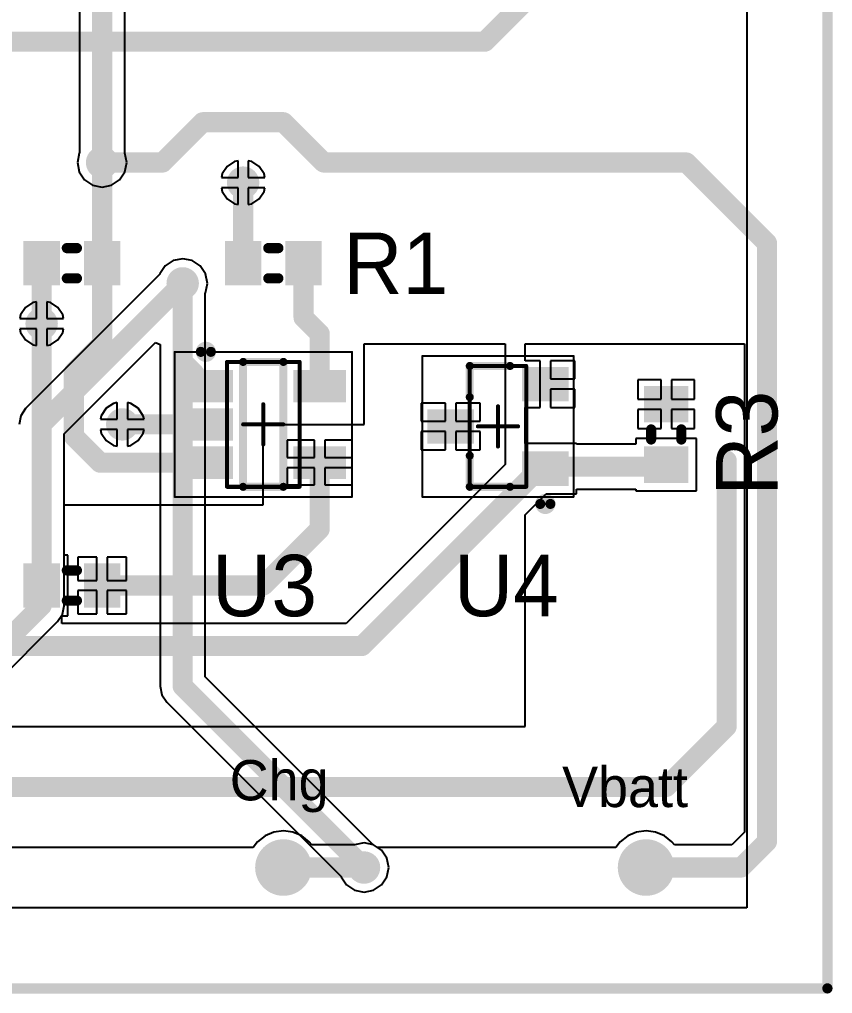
# Model space of a CAD drawing. Header units: millimetres. Extents: x -0.1 to 49.1, y -0.1 to 71.1.
# Drawn here: x 28.95 to 49.13, y -0.13 to 24.05 of the extents above; entities that cross this region are included whole.
import ezdxf

# ---------------------------------------------------------------- set-up
doc = ezdxf.new("R2010")
doc.units = ezdxf.units.MM
for name, color, linetype in [('BottomLayer', 5, 'Continuous'), ('BottomSolder', 6, 'Continuous'), ('Mechanical1', 6, 'Continuous'), ('Mechanical13', 56, 'Continuous'), ('Mechanical15', 56, 'Continuous'), ('MultiLayer', 9, 'Continuous'), ('TopLayer', 1, 'Continuous'), ('TopOverlay', 2, 'Continuous'), ('TopPaste', 8, 'Continuous'), ('TopSolder', 216, 'Continuous')]:
    doc.layers.add(name, color=color, linetype=linetype)

# ---------------------------------------------------------------- blocks, each defined once
blk = doc.blocks.new('_________41')
at = {"layer": 'TopLayer', "const_width": 0.6}
blk.add_lwpolyline([(-0.3, 0, 1), (0.3, 0, 1)], format="xyb", close=True, dxfattribs=at)
at = {"layer": 'TopPaste'}
blk.add_lwpolyline([(0, 0, 1), (0, 0, 1)], format="xyb", close=True, dxfattribs=at)
at = {"layer": 'TopSolder', "const_width": 0.702}
blk.add_lwpolyline([(-0.351, 0, 1), (0.351, 0, 1)], format="xyb", close=True, dxfattribs=at)
blk = doc.blocks.new('_________42')
at = {"layer": 'TopLayer', "const_width": 0.6}
blk.add_lwpolyline([(-0.3, 0, 1), (0.3, 0, 1)], format="xyb", close=True, dxfattribs=at)
at = {"layer": 'TopPaste'}
blk.add_lwpolyline([(0, 0, 1), (0, 0, 1)], format="xyb", close=True, dxfattribs=at)
at = {"layer": 'TopSolder', "const_width": 0.702}
blk.add_lwpolyline([(-0.351, 0, 1), (0.351, 0, 1)], format="xyb", close=True, dxfattribs=at)
blk = doc.blocks.new('SOT105P240X110_3N_43')
at = {"layer": 'Mechanical13', "const_width": 0.1}
for points in [[(-0.7, 1.5), (-0.7, -1.5)], [(0.7, 1.5), (-0.7, 1.5)], [(0.7, 1.5), (0.7, -1.5)], [(0.7, -1.5), (-0.7, -1.5)]]:
    blk.add_lwpolyline(points, dxfattribs=at)
at = {"layer": 'Mechanical13', "const_width": 0.05}
for points in [[(-0.725, 1.5, 1), (-0.675, 1.5, 1)], [(-0.725, 1.5, 1), (-0.675, 1.5, 1)], [(0.675, 1.5, 1), (0.725, 1.5, 1)], [(0.675, 1.5, 1), (0.725, 1.5, 1)], [(-0.725, -1.5, 1), (-0.675, -1.5, 1)], [(-0.725, -1.5, 1), (-0.675, -1.5, 1)], [(0.675, -1.5, 1), (0.725, -1.5, 1)], [(0.675, -1.5, 1), (0.725, -1.5, 1)]]:
    blk.add_lwpolyline(points, format="xyb", close=True, dxfattribs=at)
at = {"layer": 'Mechanical15'}
for points, const_width in [([(-1.875, 1.75), (-1.875, -1.75)], 0.05), ([(1.875, 1.75), (-1.875, 1.75)], 0.05), ([(1.875, 1.75), (1.875, -1.75)], 0.05), ([(0, 0.5), (0, -0.5)], 0.1), ([(0.5, 0), (-0.5, 0)], 0.1), ([(1.875, -1.75), (-1.875, -1.75)], 0.05)]:
    blk.add_lwpolyline(points, dxfattribs=dict(at, const_width=const_width))
for points, const_width in [([(-1.887, 1.75, 1), (-1.863, 1.75, 1)], 0.025), ([(-1.887, 1.75, 1), (-1.863, 1.75, 1)], 0.025), ([(1.863, 1.75, 1), (1.887, 1.75, 1)], 0.025), ([(1.863, 1.75, 1), (1.887, 1.75, 1)], 0.025), ([(-0.025, 0.5, 1), (0.025, 0.5, 1)], 0.05), ([(-0.525, 0, 1), (-0.475, 0, 1)], 0.05), ([(0.475, 0, 1), (0.525, 0, 1)], 0.05), ([(-0.025, -0.5, 1), (0.025, -0.5, 1)], 0.05), ([(-1.887, -1.75, 1), (-1.863, -1.75, 1)], 0.025), ([(-1.887, -1.75, 1), (-1.863, -1.75, 1)], 0.025), ([(1.863, -1.75, 1), (1.887, -1.75, 1)], 0.025), ([(1.863, -1.75, 1), (1.887, -1.75, 1)], 0.025)]:
    blk.add_lwpolyline(points, format="xyb", close=True, dxfattribs=dict(at, const_width=const_width))
at = {"layer": 'TopLayer'}
for points in [[(-0.7, 0.725), (-0.7, 1.375), (-1.65, 0.725), (-1.65, 1.375)], [(1.65, -0.325), (1.65, 0.325), (0.7, -0.325), (0.7, 0.325)], [(-0.7, -1.375), (-0.7, -0.725), (-1.65, -1.375), (-1.65, -0.725)]]:
    blk.add_solid(points, dxfattribs=at)
at = {"layer": 'TopOverlay'}
for points, const_width in [([(-1.05, 1.925, 1), (-1.3, 1.925, 1)], 0.25), ([(-1.362, 1.925, 1), (-1.238, 1.925, 1)], 0.125), ([(-1.112, 1.925, 1), (-0.987, 1.925, 1)], 0.125), ([(-0.35, 1.5, 1), (-0.25, 1.5, 1)], 0.1), ([(0.65, 1.5, 1), (0.75, 1.5, 1)], 0.1), ([(0.65, 1.5, 1), (0.75, 1.5, 1)], 0.1), ([(0.65, 0.725, 1), (0.75, 0.725, 1)], 0.1), ([(0.65, -0.725, 1), (0.75, -0.725, 1)], 0.1), ([(-0.35, -1.5, 1), (-0.25, -1.5, 1)], 0.1), ([(0.65, -1.5, 1), (0.75, -1.5, 1)], 0.1), ([(0.65, -1.5, 1), (0.75, -1.5, 1)], 0.1)]:
    blk.add_lwpolyline(points, format="xyb", close=True, dxfattribs=dict(at, const_width=const_width))
at = {"layer": 'TopOverlay', "const_width": 0.2}
for points in [[(0.7, 1.5), (-0.3, 1.5)], [(0.7, 1.5), (0.7, 0.725)], [(0.7, -0.725), (0.7, -1.5)], [(0.7, -1.5), (-0.3, -1.5)]]:
    blk.add_lwpolyline(points, dxfattribs=at)
at = {"layer": 'TopPaste'}
for points in [[(-0.7, 0.725), (-0.7, 1.375), (-1.65, 0.725), (-1.65, 1.375)], [(1.65, -0.325), (1.65, 0.325), (0.7, -0.325), (0.7, 0.325)], [(-0.7, -1.375), (-0.7, -0.725), (-1.65, -1.375), (-1.65, -0.725)]]:
    blk.add_solid(points, dxfattribs=at)
at = {"layer": 'TopSolder'}
for points in [[(-0.598, 0.623), (-0.598, 1.477), (-1.752, 0.623), (-1.752, 1.477)], [(1.752, -0.427), (1.752, 0.427), (0.598, -0.427), (0.598, 0.427)], [(-0.598, -1.477), (-0.598, -0.623), (-1.752, -1.477), (-1.752, -0.623)]]:
    blk.add_solid(points, dxfattribs=at)
blk = doc.blocks.new('SOT23127P600_8N_44')
at = {"layer": 'Mechanical13', "const_width": 0.1}
for points in [[(-0.9, 1.55), (0.9, 1.55)], [(-0.9, -1.55), (-0.9, 1.55)], [(0.9, -1.55), (0.9, 1.55)], [(-0.9, -1.55), (0.9, -1.55)]]:
    blk.add_lwpolyline(points, dxfattribs=at)
at = {"layer": 'Mechanical13', "const_width": 0.05}
for points in [[(-0.925, 1.55, 1), (-0.875, 1.55, 1)], [(-0.925, 1.55, 1), (-0.875, 1.55, 1)], [(0.875, 1.55, 1), (0.925, 1.55, 1)], [(0.875, 1.55, 1), (0.925, 1.55, 1)], [(-0.925, -1.55, 1), (-0.875, -1.55, 1)], [(-0.925, -1.55, 1), (-0.875, -1.55, 1)], [(0.875, -1.55, 1), (0.925, -1.55, 1)], [(0.875, -1.55, 1), (0.925, -1.55, 1)]]:
    blk.add_lwpolyline(points, format="xyb", close=True, dxfattribs=at)
at = {"layer": 'Mechanical15'}
for points, const_width in [([(-2.2, 1.8), (2.2, 1.8)], 0.05), ([(-2.2, -1.8), (-2.2, 1.8)], 0.05), ([(2.2, -1.8), (2.2, 1.8)], 0.05), ([(0, -0.5), (0, 0.5)], 0.1), ([(-0.5, 0), (0.5, 0)], 0.1), ([(-2.2, -1.8), (2.2, -1.8)], 0.05)]:
    blk.add_lwpolyline(points, dxfattribs=dict(at, const_width=const_width))
for points, const_width in [([(-2.213, 1.8, 1), (-2.188, 1.8, 1)], 0.025), ([(-2.213, 1.8, 1), (-2.188, 1.8, 1)], 0.025), ([(2.187, 1.8, 1), (2.212, 1.8, 1)], 0.025), ([(2.187, 1.8, 1), (2.212, 1.8, 1)], 0.025), ([(-0.025, 0.5, 1), (0.025, 0.5, 1)], 0.05), ([(-0.525, 0, 1), (-0.475, 0, 1)], 0.05), ([(0.475, 0, 1), (0.525, 0, 1)], 0.05), ([(-0.025, -0.5, 1), (0.025, -0.5, 1)], 0.05), ([(-2.213, -1.8, 1), (-2.188, -1.8, 1)], 0.025), ([(-2.213, -1.8, 1), (-2.188, -1.8, 1)], 0.025), ([(2.187, -1.8, 1), (2.212, -1.8, 1)], 0.025), ([(2.187, -1.8, 1), (2.212, -1.8, 1)], 0.025)]:
    blk.add_lwpolyline(points, format="xyb", close=True, dxfattribs=dict(at, const_width=const_width))
at = {"layer": 'TopLayer'}
for points in [[(-0.85, 0.65), (-0.85, 1.25), (-1.95, 0.65), (-1.95, 1.25)], [(1.95, 0.65), (1.95, 1.25), (0.85, 0.65), (0.85, 1.25)], [(-0.85, -0.3), (-0.85, 0.3), (-1.95, -0.3), (-1.95, 0.3)], [(-0.85, -1.25), (-0.85, -0.65), (-1.95, -1.25), (-1.95, -0.65)], [(1.95, -1.25), (1.95, -0.65), (0.85, -1.25), (0.85, -0.65)]]:
    blk.add_solid(points, dxfattribs=at)
at = {"layer": 'TopOverlay'}
for points, const_width in [([(-1.3, 1.8, 1), (-1.55, 1.8, 1)], 0.25), ([(-1.613, 1.8, 1), (-1.488, 1.8, 1)], 0.125), ([(-1.362, 1.8, 1), (-1.238, 1.8, 1)], 0.125), ([(-0.55, 1.55, 1), (-0.45, 1.55, 1)], 0.1), ([(-0.55, 1.55, 1), (-0.45, 1.55, 1)], 0.1), ([(0.45, 1.55, 1), (0.55, 1.55, 1)], 0.1), ([(0.45, 1.55, 1), (0.55, 1.55, 1)], 0.1), ([(-0.55, -1.55, 1), (-0.45, -1.55, 1)], 0.1), ([(-0.55, -1.55, 1), (-0.45, -1.55, 1)], 0.1), ([(0.45, -1.55, 1), (0.55, -1.55, 1)], 0.1), ([(0.45, -1.55, 1), (0.55, -1.55, 1)], 0.1)]:
    blk.add_lwpolyline(points, format="xyb", close=True, dxfattribs=dict(at, const_width=const_width))
at = {"layer": 'TopOverlay', "const_width": 0.2}
for points in [[(-0.5, -1.55), (-0.5, 1.55)], [(-0.5, 1.55), (0.5, 1.55)], [(0.5, -1.55), (0.5, 1.55)], [(-0.5, -1.55), (0.5, -1.55)]]:
    blk.add_lwpolyline(points, dxfattribs=at)
at = {"layer": 'TopPaste'}
for points in [[(-0.85, 0.65), (-0.85, 1.25), (-1.95, 0.65), (-1.95, 1.25)], [(1.95, 0.65), (1.95, 1.25), (0.85, 0.65), (0.85, 1.25)], [(-0.85, -0.3), (-0.85, 0.3), (-1.95, -0.3), (-1.95, 0.3)], [(-0.85, -1.25), (-0.85, -0.65), (-1.95, -1.25), (-1.95, -0.65)], [(1.95, -1.25), (1.95, -0.65), (0.85, -1.25), (0.85, -0.65)]]:
    blk.add_solid(points, dxfattribs=at)
at = {"layer": 'TopSolder'}
for points in [[(-0.748, 0.548), (-0.748, 1.352), (-2.052, 0.548), (-2.052, 1.352)], [(2.052, 0.548), (2.052, 1.352), (0.748, 0.548), (0.748, 1.352)], [(-0.748, -0.402), (-0.748, 0.402), (-2.052, -0.402), (-2.052, 0.402)], [(-0.748, -1.352), (-0.748, -0.548), (-2.052, -1.352), (-2.052, -0.548)], [(2.052, -1.352), (2.052, -0.548), (0.748, -1.352), (0.748, -0.548)]]:
    blk.add_solid(points, dxfattribs=at)
blk = doc.blocks.new('R___0603__1608_________49')
at = {"layer": 'TopLayer'}
for points in [[(-0.35, -0.45), (0.35, -0.45), (-0.35, 0.45), (0.35, 0.45)], [(1.15, -0.45), (1.85, -0.45), (1.15, 0.45), (1.85, 0.45)]]:
    blk.add_solid(points, dxfattribs=at)
at = {"layer": 'TopOverlay', "const_width": 0.254}
for points in [[(0.875, 0.375), (0.625, 0.375)], [(0.875, -0.375), (0.625, -0.375)]]:
    blk.add_lwpolyline(points, dxfattribs=at)
at = {"layer": 'TopOverlay', "const_width": 0.127}
for points in [[(0.562, 0.375, 1), (0.689, 0.375, 1)], [(0.811, 0.375, 1), (0.938, 0.375, 1)], [(0.562, -0.375, 1), (0.689, -0.375, 1)], [(0.811, -0.375, 1), (0.938, -0.375, 1)]]:
    blk.add_lwpolyline(points, format="xyb", close=True, dxfattribs=at)
at = {"layer": 'TopPaste'}
for points in [[(-0.35, -0.45), (0.35, -0.45), (-0.35, 0.45), (0.35, 0.45)], [(1.15, -0.45), (1.85, -0.45), (1.15, 0.45), (1.85, 0.45)]]:
    blk.add_solid(points, dxfattribs=at)
at = {"layer": 'TopSolder'}
for points in [[(-0.452, -0.552), (0.452, -0.552), (-0.452, 0.552), (0.452, 0.552)], [(1.048, -0.552), (1.952, -0.552), (1.048, 0.552), (1.952, 0.552)]]:
    blk.add_solid(points, dxfattribs=at)
blk = doc.blocks.new('R___0603__1608_________51')
at = {"layer": 'TopLayer'}
for points in [[(-0.35, -0.45), (0.35, -0.45), (-0.35, 0.45), (0.35, 0.45)], [(1.15, -0.45), (1.85, -0.45), (1.15, 0.45), (1.85, 0.45)]]:
    blk.add_solid(points, dxfattribs=at)
at = {"layer": 'TopOverlay', "const_width": 0.254}
for points in [[(0.875, 0.375), (0.625, 0.375)], [(0.875, -0.375), (0.625, -0.375)]]:
    blk.add_lwpolyline(points, dxfattribs=at)
at = {"layer": 'TopOverlay', "const_width": 0.127}
for points in [[(0.562, 0.375, 1), (0.689, 0.375, 1)], [(0.811, 0.375, 1), (0.938, 0.375, 1)], [(0.562, -0.375, 1), (0.689, -0.375, 1)], [(0.811, -0.375, 1), (0.938, -0.375, 1)]]:
    blk.add_lwpolyline(points, format="xyb", close=True, dxfattribs=at)
at = {"layer": 'TopPaste'}
for points in [[(-0.35, -0.45), (0.35, -0.45), (-0.35, 0.45), (0.35, 0.45)], [(1.15, -0.45), (1.85, -0.45), (1.15, 0.45), (1.85, 0.45)]]:
    blk.add_solid(points, dxfattribs=at)
at = {"layer": 'TopSolder'}
for points in [[(-0.452, -0.552), (0.452, -0.552), (-0.452, 0.552), (0.452, 0.552)], [(1.048, -0.552), (1.952, -0.552), (1.048, 0.552), (1.952, 0.552)]]:
    blk.add_solid(points, dxfattribs=at)
blk = doc.blocks.new('C___0603__1608_________59')
at = {"layer": 'TopLayer'}
for points in [[(-0.35, -0.45), (0.35, -0.45), (-0.35, 0.45), (0.35, 0.45)], [(1.15, -0.45), (1.85, -0.45), (1.15, 0.45), (1.85, 0.45)]]:
    blk.add_solid(points, dxfattribs=at)
at = {"layer": 'TopOverlay', "const_width": 0.254}
for points in [[(0.625, 0.375), (0.875, 0.375)], [(0.625, -0.375), (0.875, -0.375)]]:
    blk.add_lwpolyline(points, dxfattribs=at)
at = {"layer": 'TopOverlay', "const_width": 0.127}
for points in [[(0.562, 0.375, 1), (0.689, 0.375, 1)], [(0.811, 0.375, 1), (0.938, 0.375, 1)], [(0.562, -0.375, 1), (0.689, -0.375, 1)], [(0.811, -0.375, 1), (0.938, -0.375, 1)]]:
    blk.add_lwpolyline(points, format="xyb", close=True, dxfattribs=at)
at = {"layer": 'TopPaste'}
for points in [[(-0.35, -0.45), (0.35, -0.45), (-0.35, 0.45), (0.35, 0.45)], [(1.15, -0.45), (1.85, -0.45), (1.15, 0.45), (1.85, 0.45)]]:
    blk.add_solid(points, dxfattribs=at)
at = {"layer": 'TopSolder'}
for points in [[(-0.452, -0.552), (0.452, -0.552), (-0.452, 0.552), (0.452, 0.552)], [(1.048, -0.552), (1.952, -0.552), (1.048, 0.552), (1.952, 0.552)]]:
    blk.add_solid(points, dxfattribs=at)
blk = doc.blocks.new('C___0603__1608_________60')
at = {"layer": 'TopLayer'}
for points in [[(-0.35, -0.45), (0.35, -0.45), (-0.35, 0.45), (0.35, 0.45)], [(1.15, -0.45), (1.85, -0.45), (1.15, 0.45), (1.85, 0.45)]]:
    blk.add_solid(points, dxfattribs=at)
at = {"layer": 'TopOverlay', "const_width": 0.254}
for points in [[(0.625, 0.375), (0.875, 0.375)], [(0.625, -0.375), (0.875, -0.375)]]:
    blk.add_lwpolyline(points, dxfattribs=at)
at = {"layer": 'TopOverlay', "const_width": 0.127}
for points in [[(0.562, 0.375, 1), (0.689, 0.375, 1)], [(0.811, 0.375, 1), (0.938, 0.375, 1)], [(0.562, -0.375, 1), (0.689, -0.375, 1)], [(0.811, -0.375, 1), (0.938, -0.375, 1)]]:
    blk.add_lwpolyline(points, format="xyb", close=True, dxfattribs=at)
at = {"layer": 'TopPaste'}
for points in [[(-0.35, -0.45), (0.35, -0.45), (-0.35, 0.45), (0.35, 0.45)], [(1.15, -0.45), (1.85, -0.45), (1.15, 0.45), (1.85, 0.45)]]:
    blk.add_solid(points, dxfattribs=at)
at = {"layer": 'TopSolder'}
for points in [[(-0.452, -0.552), (0.452, -0.552), (-0.452, 0.552), (0.452, 0.552)], [(1.048, -0.552), (1.952, -0.552), (1.048, 0.552), (1.952, 0.552)]]:
    blk.add_solid(points, dxfattribs=at)

msp = doc.modelspace()

# ---------------------------------------------------------------- linework, layer by layer
at = {"layer": 'BottomLayer'}
for p, q in [((47, 61.95), (47, 2)), ((30.439, 35.259), (30.439, 20.741)), ((31.561, 20.741), (31.561, 35.259)), ((30.435, 20.734), (30.388, 20.5)), ((30.439, 20.741), (30.435, 20.734)), ((31.565, 20.734), (31.561, 20.741)), ((31.612, 20.5), (31.565, 20.734)), ((30.388, 20.5), (30.435, 20.266)), ((31.565, 20.266), (31.612, 20.5)), ((34.101, 20.399), (33.978, 20.216)), ((34.284, 20.522), (34.101, 20.399)), ((34.373, 20.54), (34.284, 20.522)), ((34.373, 20.127), (34.373, 20.54)), ((34.716, 20.522), (34.627, 20.54)), ((34.627, 20.54), (34.627, 20.127)), ((34.899, 20.399), (34.716, 20.522)), ((35.022, 20.216), (34.899, 20.399)), ((30.435, 20.266), (30.567, 20.067)), ((30.567, 20.067), (30.766, 19.935)), ((31.234, 19.935), (31.433, 20.067)), ((31.433, 20.067), (31.565, 20.266)), ((33.978, 20.216), (33.96, 20.127)), ((33.96, 20.127), (34.373, 20.127)), ((34.627, 20.127), (35.04, 20.127)), ((35.04, 20.127), (35.022, 20.216)), ((30.766, 19.935), (31, 19.888)), ((31, 19.888), (31.234, 19.935)), ((34.373, 19.873), (33.96, 19.873)), ((33.96, 19.873), (33.978, 19.784)), ((34.373, 19.46), (34.373, 19.873)), ((35.04, 19.873), (34.627, 19.873)), ((34.627, 19.873), (34.627, 19.46)), ((35.022, 19.784), (35.04, 19.873)), ((33.978, 19.784), (34.101, 19.601)), ((34.101, 19.601), (34.284, 19.478)), ((34.716, 19.478), (34.899, 19.601)), ((34.899, 19.601), (35.022, 19.784)), ((34.284, 19.478), (34.373, 19.46)), ((34.627, 19.46), (34.716, 19.478)), ((32.567, 17.933), (32.435, 17.734)), ((32.766, 18.065), (32.567, 17.933)), ((33, 18.112), (32.766, 18.065)), ((33.234, 18.065), (33, 18.112)), ((33.433, 17.933), (33.234, 18.065)), ((33.565, 17.734), (33.433, 17.933)), ((32.433, 17.726), (29.103, 14.397)), ((32.435, 17.734), (32.433, 17.726)), ((33.612, 17.5), (33.565, 17.734)), ((33.565, 17.266), (33.612, 17.5)), ((33.561, 17.259), (33.565, 17.266)), ((33.561, 7.732), (33.561, 17.259)), ((29.284, 17.022), (29.101, 16.899)), ((29.373, 17.04), (29.284, 17.022)), ((29.373, 16.627), (29.373, 17.04)), ((29.716, 17.022), (29.627, 17.04)), ((29.627, 17.04), (29.627, 16.627)), ((29.899, 16.899), (29.716, 17.022)), ((28.978, 16.716), (28.96, 16.627)), ((29.101, 16.899), (28.978, 16.716)), ((30.022, 16.716), (29.899, 16.899)), ((30.04, 16.627), (30.022, 16.716)), ((28.96, 16.627), (29.373, 16.627)), ((29.627, 16.627), (30.04, 16.627)), ((29.373, 16.373), (28.96, 16.373)), ((28.96, 16.373), (28.978, 16.284)), ((28.978, 16.284), (29.101, 16.101)), ((29.373, 15.96), (29.373, 16.373)), ((30.04, 16.373), (29.627, 16.373)), ((29.627, 16.373), (29.627, 15.96)), ((29.899, 16.101), (30.022, 16.284)), ((30.022, 16.284), (30.04, 16.373)), ((29.101, 16.101), (29.284, 15.978)), ((29.284, 15.978), (29.373, 15.96)), ((29.627, 15.96), (29.716, 15.978)), ((29.716, 15.978), (29.899, 16.101)), ((30.061, 13.768), (32.322, 16.029)), ((32.322, 16.029), (32.439, 15.98)), ((32.439, 15.98), (32.439, 7.5)), ((31.284, 14.522), (31.101, 14.399)), ((31.373, 14.54), (31.284, 14.522)), ((31.373, 14.127), (31.373, 14.54)), ((31.716, 14.522), (31.627, 14.54)), ((31.627, 14.54), (31.627, 14.127)), ((31.899, 14.399), (31.716, 14.522)), ((29.103, 14.397), (28.982, 14.215)), ((31.101, 14.399), (30.978, 14.216)), ((32.022, 14.216), (31.899, 14.399)), ((28.982, 14.215), (28.939, 14)), ((30.978, 14.216), (30.96, 14.127)), ((30.96, 14.127), (31.373, 14.127)), ((31.627, 14.127), (32.04, 14.127)), ((32.04, 14.127), (32.022, 14.216)), ((31.373, 13.873), (30.96, 13.873)), ((30.96, 13.873), (30.978, 13.784)), ((30.978, 13.784), (31.101, 13.601)), ((31.373, 13.46), (31.373, 13.873)), ((32.04, 13.873), (31.627, 13.873)), ((31.627, 13.873), (31.627, 13.46)), ((31.899, 13.601), (32.022, 13.784)), ((32.022, 13.784), (32.04, 13.873)), ((30.061, 9.5), (30.061, 13.768)), ((31.101, 13.601), (31.284, 13.478)), ((31.716, 13.478), (31.899, 13.601)), ((31.284, 13.478), (31.373, 13.46)), ((31.627, 13.46), (31.716, 13.478)), ((30.018, 9.285), (30.061, 9.5)), ((29.897, 9.103), (30.018, 9.285)), ((27.897, 7.103), (29.897, 9.103)), ((32.439, 7.5), (32.482, 7.285)), ((37.726, 3.567), (33.561, 7.732)), ((32.482, 7.285), (32.603, 7.103)), ((32.603, 7.103), (36.933, 2.774)), ((37.734, 3.565), (37.726, 3.567)), ((37.933, 3.433), (37.734, 3.565)), ((38.065, 3.234), (37.933, 3.433)), ((38.112, 3), (38.065, 3.234)), ((38.065, 2.766), (38.112, 3)), ((36.933, 2.774), (36.935, 2.766)), ((36.935, 2.766), (37.067, 2.567)), ((37.933, 2.567), (38.065, 2.766)), ((37.067, 2.567), (37.266, 2.435)), ((37.266, 2.435), (37.5, 2.388)), ((37.5, 2.388), (37.734, 2.435)), ((37.734, 2.435), (37.933, 2.567)), ((47, 2), (2, 2))]:
    msp.add_line(p, q, dxfattribs=at)
at = {"layer": 'BottomLayer', "const_width": 0.5}
for points in [[(31, 20.5), (31, 35.5)], [(29.5, 14), (33, 17.5)], [(33, 7.5), (33, 17.5)], [(29.5, 9.5), (29.5, 14)], [(27.5, 7.5), (29.5, 9.5)], [(33, 7.5), (37.5, 3)]]:
    msp.add_lwpolyline(points, dxfattribs=at)
at = {"layer": 'BottomLayer'}
for points, const_width in [([(30.85, 20.5, 1), (31.15, 20.5, 1)], 0.3), ([(30.875, 20.5, 1), (31.125, 20.5, 1)], 0.25), ([(34.35, 20, 1), (34.65, 20, 1)], 0.3), ([(32.85, 17.5, 1), (33.15, 17.5, 1)], 0.3), ([(32.875, 17.5, 1), (33.125, 17.5, 1)], 0.25), ([(32.875, 17.5, 1), (33.125, 17.5, 1)], 0.25), ([(29.35, 16.5, 1), (29.65, 16.5, 1)], 0.3), ([(31.35, 14, 1), (31.65, 14, 1)], 0.3), ([(29.375, 14, 1), (29.625, 14, 1)], 0.25), ([(29.375, 14, 1), (29.625, 14, 1)], 0.25), ([(29.375, 9.5, 1), (29.625, 9.5, 1)], 0.25), ([(29.375, 9.5, 1), (29.625, 9.5, 1)], 0.25), ([(32.875, 7.5, 1), (33.125, 7.5, 1)], 0.25), ([(32.875, 7.5, 1), (33.125, 7.5, 1)], 0.25), ([(37.35, 3, 1), (37.65, 3, 1)], 0.3), ([(37.375, 3, 1), (37.625, 3, 1)], 0.25)]:
    msp.add_lwpolyline(points, format="xyb", close=True, dxfattribs=dict(at, const_width=const_width))
at = {"layer": 'BottomSolder', "const_width": 0.402}
for points in [[(30.799, 20.5, 1), (31.201, 20.5, 1)], [(34.299, 20, 1), (34.701, 20, 1)], [(32.799, 17.5, 1), (33.201, 17.5, 1)], [(29.299, 16.5, 1), (29.701, 16.5, 1)], [(31.299, 14, 1), (31.701, 14, 1)], [(37.299, 3, 1), (37.701, 3, 1)]]:
    msp.add_lwpolyline(points, format="xyb", close=True, dxfattribs=at)
at = {"layer": 'Mechanical1', "const_width": 0.254}
for points in [[(49, 0), (49, 56)], [(0, 0), (49, 0)]]:
    msp.add_lwpolyline(points, dxfattribs=at)
at = {"layer": 'Mechanical1', "const_width": 0.127}
msp.add_lwpolyline([(48.937, 0, 1), (49.064, 0, 1)], format="xyb", close=True, dxfattribs=at)
msp.add_lwpolyline([(48.937, 0, 1), (49.064, 0, 1)], format="xyb", close=True, dxfattribs=at)
at = {"layer": 'MultiLayer', "const_width": 0.3}
for points in [[(30.85, 20.5, 1), (31.15, 20.5, 1)], [(34.35, 20, 1), (34.65, 20, 1)], [(32.85, 17.5, 1), (33.15, 17.5, 1)], [(29.35, 16.5, 1), (29.65, 16.5, 1)], [(31.35, 14, 1), (31.65, 14, 1)], [(37.35, 3, 1), (37.65, 3, 1)]]:
    msp.add_lwpolyline(points, format="xyb", close=True, dxfattribs=at)
at = {"layer": 'TopLayer'}
for p, q in [((37.5, 14), (37.5, 16)), ((37.5, 16), (41, 16)), ((41, 16), (41, 13)), ((41.5, 15.579), (41.5, 16)), ((41.5, 16), (46.939, 16)), ((46.939, 16), (46.939, 3.875)), ((41.873, 15.579), (41.5, 15.579)), ((41.873, 15), (41.873, 15.579)), ((42.729, 15.579), (42.127, 15.579)), ((42.127, 15.579), (42.127, 15.127)), ((42.729, 15.127), (42.729, 15.579)), ((41.873, 14.421), (41.873, 15)), ((42.127, 15.127), (42.729, 15.127)), ((44.873, 15.104), (44.296, 15.104)), ((44.296, 15.104), (44.296, 14.627)), ((44.873, 14.627), (44.873, 15.104)), ((45.704, 15.104), (45.127, 15.104)), ((45.127, 15.104), (45.127, 14.627)), ((45.704, 14.627), (45.704, 15.104)), ((42.729, 14.873), (42.127, 14.873)), ((42.127, 14.873), (42.127, 14.421)), ((42.729, 14.421), (42.729, 14.873)), ((39.523, 14.529), (38.921, 14.529)), ((38.921, 14.529), (38.921, 14.077)), ((39.523, 14.077), (39.523, 14.529)), ((40.379, 14.529), (39.777, 14.529)), ((39.777, 14.529), (39.777, 14.077)), ((40.379, 14.077), (40.379, 14.529)), ((44.296, 14.627), (44.873, 14.627)), ((45.127, 14.627), (45.704, 14.627)), ((41.5, 13.525), (41.5, 14.421)), ((41.5, 14.421), (41.873, 14.421)), ((42.127, 14.421), (42.729, 14.421)), ((44.873, 14.373), (44.296, 14.373)), ((44.296, 14.373), (44.296, 13.896)), ((44.873, 13.896), (44.873, 14.373)), ((45.704, 14.373), (45.127, 14.373)), ((45.127, 14.373), (45.127, 13.896)), ((45.704, 13.896), (45.704, 14.373)), ((38.921, 14.077), (39.523, 14.077)), ((39.777, 14.077), (40.379, 14.077)), ((35, 12), (35, 14)), ((35, 14), (37.5, 14)), ((39.523, 13.823), (38.921, 13.823)), ((38.921, 13.823), (38.921, 13.371)), ((39.523, 13.371), (39.523, 13.823)), ((40.379, 13.823), (39.777, 13.823)), ((39.777, 13.823), (39.777, 13.371)), ((40.379, 13.371), (40.379, 13.823)), ((44.296, 13.896), (44.873, 13.896)), ((45.127, 13.896), (45.704, 13.896)), ((36.273, 13.604), (35.596, 13.604)), ((35.596, 13.604), (35.596, 13.177)), ((36.273, 13.177), (36.273, 13.604)), ((37.204, 13.604), (36.527, 13.604)), ((36.527, 13.604), (36.527, 13.177)), ((37.204, 13.177), (37.204, 13.604)), ((45.75, 13.65), (44.25, 13.65)), ((44.25, 13.65), (44.25, 13.511)), ((45.75, 12.35), (45.75, 13.65)), ((38.921, 13.371), (39.523, 13.371)), ((39.777, 13.371), (40.379, 13.371)), ((42.775, 13.525), (41.5, 13.525)), ((42.775, 13.511), (42.775, 13.525)), ((44.25, 13.511), (42.775, 13.511)), ((35.596, 13.177), (36.273, 13.177)), ((36.527, 13.177), (37.204, 13.177)), ((36.273, 12.923), (35.596, 12.923)), ((35.596, 12.923), (35.596, 12.496)), ((36.273, 12.496), (36.273, 12.923)), ((37.204, 12.923), (36.527, 12.923)), ((36.527, 12.923), (36.527, 12.496)), ((41, 13), (37.061, 9.061)), ((37.204, 12.496), (37.204, 12.923)), ((35.596, 12.496), (36.273, 12.496)), ((36.527, 12.496), (37.204, 12.496)), ((42.775, 12.275), (42.775, 12.389)), ((42.775, 12.389), (44.25, 12.389)), ((44.25, 12.389), (44.25, 12.35)), ((44.25, 12.35), (45.75, 12.35)), ((41.5, 11.757), (42.018, 12.275)), ((42.018, 12.275), (42.775, 12.275)), ((30.061, 10.75), (30.061, 12)), ((30.061, 12), (35, 12)), ((41.5, 6.5), (41.5, 11.757)), ((30.15, 10.75), (30.061, 10.75)), ((30.15, 9.25), (30.15, 10.75)), ((30.873, 10.704), (30.396, 10.704)), ((30.396, 10.704), (30.396, 10.127)), ((30.873, 10.127), (30.873, 10.704)), ((31.604, 10.704), (31.127, 10.704)), ((31.127, 10.704), (31.127, 10.127)), ((31.604, 10.127), (31.604, 10.704)), ((30.396, 10.127), (30.873, 10.127)), ((31.127, 10.127), (31.604, 10.127)), ((30.873, 9.873), (30.396, 9.873)), ((30.396, 9.873), (30.396, 9.296)), ((30.873, 9.296), (30.873, 9.873)), ((31.604, 9.873), (31.127, 9.873)), ((31.127, 9.873), (31.127, 9.296)), ((31.604, 9.296), (31.604, 9.873)), ((30, 9.061), (30, 9.25)), ((30, 9.25), (30.15, 9.25)), ((30.396, 9.296), (30.873, 9.296)), ((31.127, 9.296), (31.604, 9.296)), ((37.061, 9.061), (30, 9.061)), ((20.385, 6.5), (41.5, 6.5)), ((35.265, 3.877), (35.046, 3.786)), ((35.5, 3.908), (35.265, 3.877)), ((35.735, 3.877), (35.5, 3.908)), ((35.954, 3.786), (35.735, 3.877)), ((44.265, 3.877), (44.046, 3.786)), ((44.5, 3.908), (44.265, 3.877)), ((44.735, 3.877), (44.5, 3.908)), ((44.954, 3.786), (44.735, 3.877)), ((46.939, 3.875), (46.625, 3.561)), ((34.858, 3.642), (34.749, 3.5)), ((35.046, 3.786), (34.858, 3.642)), ((36.142, 3.642), (35.954, 3.786)), ((36.204, 3.561), (36.142, 3.642)), ((43.858, 3.642), (43.749, 3.5)), ((44.046, 3.786), (43.858, 3.642)), ((45.142, 3.642), (44.954, 3.786)), ((45.204, 3.561), (45.142, 3.642)), ((34.749, 3.5), (28.355, 3.5)), ((37.259, 3.561), (36.204, 3.561)), ((37.266, 3.565), (37.259, 3.561)), ((37.5, 3.612), (37.266, 3.565)), ((37.734, 3.565), (37.5, 3.612)), ((37.832, 3.5), (37.734, 3.565)), ((43.749, 3.5), (37.832, 3.5)), ((46.625, 3.561), (45.204, 3.561))]:
    msp.add_line(p, q, dxfattribs=at)
at = {"layer": 'TopLayer', "const_width": 0.5}
for points in [[(40.5, 23.5), (43.5, 26.5)], [(26.04, 23.5), (40.5, 23.5)], [(32.5, 20.5), (33.5, 21.5)], [(33.5, 21.5), (35.5, 21.5)], [(35.5, 21.5), (36.5, 20.5)], [(31, 20.5), (32.5, 20.5)], [(31, 18), (31, 20.5)], [(36.5, 20.5), (45.5, 20.5)], [(45.5, 20.5), (47.5, 18.5)], [(34.5, 18), (34.5, 20)], [(47.5, 3.643), (47.5, 18.5)], [(29.5, 10), (29.5, 18)], [(31, 16), (31, 18)], [(36, 16.65), (36, 18)], [(33, 15.55), (33, 17.5)], [(36, 16.65), (36.4, 16.25)], [(36.4, 14.95), (36.4, 16.25)], [(30.3, 15.3), (31, 16)], [(33, 15.55), (33.3, 15.25)], [(30.3, 13.7), (30.3, 15.3)], [(33.3, 15), (33.3, 15.25)], [(33.3, 15), (33.35, 14.95)], [(33.35, 14.95), (33.6, 14.95)], [(45, 14.5), (45.1, 14.5)], [(31.5, 14), (33.6, 14)], [(39.575, 13.875), (39.65, 13.95)], [(30.3, 13.7), (30.95, 13.05)], [(30.95, 13.05), (33.6, 13.05)], [(36.4, 11.4), (36.4, 13.05)], [(46.5, 6.5), (46.5, 13.1)], [(37.45, 8.5), (41.85, 12.9)], [(41.85, 12.9), (42, 12.9)], [(42, 12.9), (42.05, 12.95)], [(42.05, 12.95), (44.95, 12.95)], [(44.95, 12.95), (45, 13)], [(35, 10), (36.4, 11.4)], [(31, 10), (35, 10)], [(27.5, 8.5), (37.45, 8.5)], [(45, 5), (46.5, 6.5)], [(20.24, 5), (45, 5)], [(46.857, 3), (47.5, 3.643)], [(35.5, 3), (37.5, 3)], [(44.5, 3), (46.857, 3)]]:
    msp.add_lwpolyline(points, dxfattribs=at)
at = {"layer": 'TopLayer'}
for points, const_width in [([(40.375, 23.5, 1), (40.625, 23.5, 1)], 0.25), ([(40.375, 23.5, 1), (40.625, 23.5, 1)], 0.25), ([(33.375, 21.5, 1), (33.625, 21.5, 1)], 0.25), ([(33.375, 21.5, 1), (33.625, 21.5, 1)], 0.25), ([(35.375, 21.5, 1), (35.625, 21.5, 1)], 0.25), ([(35.375, 21.5, 1), (35.625, 21.5, 1)], 0.25), ([(30.85, 20.5, 1), (31.15, 20.5, 1)], 0.3), ([(30.875, 20.5, 1), (31.125, 20.5, 1)], 0.25), ([(30.875, 20.5, 1), (31.125, 20.5, 1)], 0.25), ([(32.375, 20.5, 1), (32.625, 20.5, 1)], 0.25), ([(32.375, 20.5, 1), (32.625, 20.5, 1)], 0.25), ([(36.375, 20.5, 1), (36.625, 20.5, 1)], 0.25), ([(36.375, 20.5, 1), (36.625, 20.5, 1)], 0.25), ([(45.375, 20.5, 1), (45.625, 20.5, 1)], 0.25), ([(45.375, 20.5, 1), (45.625, 20.5, 1)], 0.25), ([(34.35, 20, 1), (34.65, 20, 1)], 0.3), ([(34.375, 20, 1), (34.625, 20, 1)], 0.25), ([(47.375, 18.5, 1), (47.625, 18.5, 1)], 0.25), ([(47.375, 18.5, 1), (47.625, 18.5, 1)], 0.25), ([(29.375, 18, 1), (29.625, 18, 1)], 0.25), ([(30.875, 18, 1), (31.125, 18, 1)], 0.25), ([(30.875, 18, 1), (31.125, 18, 1)], 0.25), ([(34.375, 18, 1), (34.625, 18, 1)], 0.25), ([(35.875, 18, 1), (36.125, 18, 1)], 0.25), ([(32.85, 17.5, 1), (33.15, 17.5, 1)], 0.3), ([(32.875, 17.5, 1), (33.125, 17.5, 1)], 0.25), ([(29.35, 16.5, 1), (29.65, 16.5, 1)], 0.3), ([(35.875, 16.65, 1), (36.125, 16.65, 1)], 0.25), ([(35.875, 16.65, 1), (36.125, 16.65, 1)], 0.25), ([(36.275, 16.25, 1), (36.525, 16.25, 1)], 0.25), ([(36.275, 16.25, 1), (36.525, 16.25, 1)], 0.25), ([(30.875, 16, 1), (31.125, 16, 1)], 0.25), ([(30.875, 16, 1), (31.125, 16, 1)], 0.25), ([(32.875, 15.55, 1), (33.125, 15.55, 1)], 0.25), ([(32.875, 15.55, 1), (33.125, 15.55, 1)], 0.25), ([(30.175, 15.3, 1), (30.425, 15.3, 1)], 0.25), ([(30.175, 15.3, 1), (30.425, 15.3, 1)], 0.25), ([(33.175, 15.25, 1), (33.425, 15.25, 1)], 0.25), ([(33.175, 15.25, 1), (33.425, 15.25, 1)], 0.25), ([(33.175, 15, 1), (33.425, 15, 1)], 0.25), ([(33.175, 15, 1), (33.425, 15, 1)], 0.25), ([(33.225, 14.95, 1), (33.475, 14.95, 1)], 0.25), ([(33.225, 14.95, 1), (33.475, 14.95, 1)], 0.25), ([(33.475, 14.95, 1), (33.725, 14.95, 1)], 0.25), ([(36.275, 14.95, 1), (36.525, 14.95, 1)], 0.25), ([(44.875, 14.5, 1), (45.125, 14.5, 1)], 0.25), ([(44.975, 14.5, 1), (45.225, 14.5, 1)], 0.25), ([(31.35, 14, 1), (31.65, 14, 1)], 0.3), ([(31.375, 14, 1), (31.625, 14, 1)], 0.25), ([(33.475, 14, 1), (33.725, 14, 1)], 0.25), ([(39.45, 13.875, 1), (39.7, 13.875, 1)], 0.25), ([(39.525, 13.95, 1), (39.775, 13.95, 1)], 0.25), ([(30.175, 13.7, 1), (30.425, 13.7, 1)], 0.25), ([(30.175, 13.7, 1), (30.425, 13.7, 1)], 0.25), ([(30.825, 13.05, 1), (31.075, 13.05, 1)], 0.25), ([(30.825, 13.05, 1), (31.075, 13.05, 1)], 0.25), ([(33.475, 13.05, 1), (33.725, 13.05, 1)], 0.25), ([(36.275, 13.05, 1), (36.525, 13.05, 1)], 0.25), ([(46.375, 13.1, 1), (46.625, 13.1, 1)], 0.25), ([(41.725, 12.9, 1), (41.975, 12.9, 1)], 0.25), ([(41.725, 12.9, 1), (41.975, 12.9, 1)], 0.25), ([(41.875, 12.9, 1), (42.125, 12.9, 1)], 0.25), ([(41.875, 12.9, 1), (42.125, 12.9, 1)], 0.25), ([(41.925, 12.95, 1), (42.175, 12.95, 1)], 0.25), ([(41.925, 12.95, 1), (42.175, 12.95, 1)], 0.25), ([(44.825, 12.95, 1), (45.075, 12.95, 1)], 0.25), ([(44.825, 12.95, 1), (45.075, 12.95, 1)], 0.25), ([(44.875, 13, 1), (45.125, 13, 1)], 0.25), ([(36.275, 11.4, 1), (36.525, 11.4, 1)], 0.25), ([(36.275, 11.4, 1), (36.525, 11.4, 1)], 0.25), ([(29.375, 10, 1), (29.625, 10, 1)], 0.25), ([(30.875, 10, 1), (31.125, 10, 1)], 0.25), ([(34.875, 10, 1), (35.125, 10, 1)], 0.25), ([(34.875, 10, 1), (35.125, 10, 1)], 0.25), ([(37.325, 8.5, 1), (37.575, 8.5, 1)], 0.25), ([(37.325, 8.5, 1), (37.575, 8.5, 1)], 0.25), ([(46.375, 6.5, 1), (46.625, 6.5, 1)], 0.25), ([(46.375, 6.5, 1), (46.625, 6.5, 1)], 0.25), ([(44.875, 5, 1), (45.125, 5, 1)], 0.25), ([(44.875, 5, 1), (45.125, 5, 1)], 0.25), ([(47.375, 3.643, 1), (47.625, 3.643, 1)], 0.25), ([(47.375, 3.643, 1), (47.625, 3.643, 1)], 0.25), ([(35.375, 3, 1), (35.625, 3, 1)], 0.25), ([(37.35, 3, 1), (37.65, 3, 1)], 0.3), ([(37.375, 3, 1), (37.625, 3, 1)], 0.25), ([(44.375, 3, 1), (44.625, 3, 1)], 0.25), ([(46.732, 3, 1), (46.982, 3, 1)], 0.25), ([(46.732, 3, 1), (46.982, 3, 1)], 0.25)]:
    msp.add_lwpolyline(points, format="xyb", close=True, dxfattribs=dict(at, const_width=const_width))
at = {"layer": 'TopSolder', "const_width": 0.402}
for points in [[(30.799, 20.5, 1), (31.201, 20.5, 1)], [(34.299, 20, 1), (34.701, 20, 1)], [(32.799, 17.5, 1), (33.201, 17.5, 1)], [(29.299, 16.5, 1), (29.701, 16.5, 1)], [(31.299, 14, 1), (31.701, 14, 1)], [(37.299, 3, 1), (37.701, 3, 1)]]:
    msp.add_lwpolyline(points, format="xyb", close=True, dxfattribs=at)

# ---------------------------------------------------------------- block references
for name, p in [('C___0603__1608_________59', (29.5, 18)), ('SOT23127P600_8N_44', (35, 14)), ('C___0603__1608_________60', (29.5, 10))]:
    msp.add_blockref(name, p)
for name, p, rotation in [('R___0603__1608_________51', (36, 18), 180), ('SOT105P240X110_3N_43', (40.825, 13.95), 180), ('R___0603__1608_________49', (45, 14.5), 270), ('_________41', (35.5, 3), 90), ('_________42', (44.5, 3), 90)]:
    msp.add_blockref(name, p, dxfattribs=dict(rotation=rotation))

# ---------------------------------------------------------------- texts
at = {"layer": 'TopOverlay'}
for s, height, p in [('R1', 1.524, (36.984, 17.238)), ('U3', 1.524, (33.73, 9.238)), ('U4', 1.524, (39.73, 9.238)), ('Chg', 1, (34.167, 4.667)), ('Vbatt', 1, (42.417, 4.5))]:
    msp.add_text(s, height=height, dxfattribs=at).set_placement(p)
msp.add_text('R3', height=1.524, rotation=90, dxfattribs=at).set_placement((47.762, 12.23))

doc.saveas('drawing.dxf')
